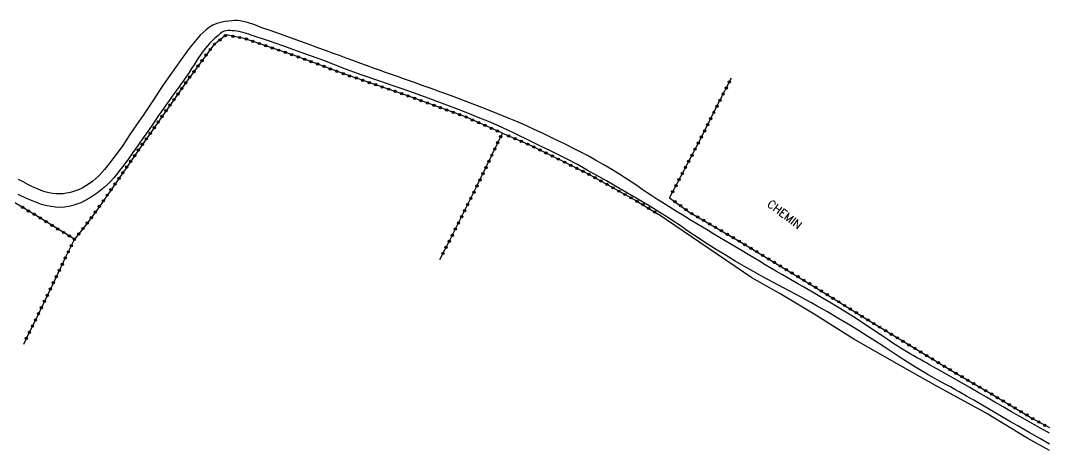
# Model space of a CAD drawing. Header units: millimetres. Extents: x 222014 to 223000, y 61000 to 62001.
# Drawn here: x 222775 to 223000, y 61566.4 to 61660.3 of the extents above; entities that cross this region are included whole.
import ezdxf
from ezdxf.enums import TextEntityAlignment as Align

# ---------------------------------------------------------------- set-up
doc = ezdxf.new("R2010")
doc.units = ezdxf.units.MM
doc.layers.get('0').update_dxf_attribs({"linetype": 'CONTINUOUS'})
for name, color, linetype in [('W0071', 7, 'CONTINUOUS'), ('W0323', 7, 'CONTINUOUS'), ('W0330', 7, 'CONTINUOUS'), ('W0989', 7, 'CONTINUOUS')]:
    doc.layers.add(name, color=color, linetype=linetype)
doc.styles.get("Standard").update_dxf_attribs({"font": 'romans.shx', "width": 0.85})

# ---------------------------------------------------------------- blocks, each defined once
blk = doc.blocks.new('t323o')
at = {"color": 0, "linetype": 'Continuous'}
for radius in [0.25, 0.15]:
    blk.add_circle((0, 0), radius, dxfattribs=at)

msp = doc.modelspace()

# ---------------------------------------------------------------- linework, layer by layer
at = {"layer": 'W0071'}
for points in [[(222910.93, 61623.41), (222909.74, 61624.26), (222908.53, 61625.1), (222907.3, 61625.91), (222906.06, 61626.7), (222904.32, 61627.77), (222902.55, 61628.81), (222900.77, 61629.82), (222898.97, 61630.8), (222896.54, 61632.07), (222894.09, 61633.3), (222891.63, 61634.5), (222889.16, 61635.68), (222887.34, 61636.53), (222885.52, 61637.35), (222883.68, 61638.16), (222881.84, 61638.95), (222879.17, 61640.04), (222876.49, 61641.09), (222873.8, 61642.12), (222871.11, 61643.14), (222869, 61643.93), (222866.88, 61644.7), (222864.77, 61645.46), (222862.65, 61646.22), (222861.34, 61646.69), (222860.03, 61647.15), (222858.73, 61647.61), (222857.42, 61648.07), (222856.11, 61648.52), (222854.8, 61648.98), (222853.49, 61649.45), (222852.18, 61649.91), (222850.69, 61650.46), (222849.19, 61651.01), (222847.7, 61651.56), (222846.21, 61652.11), (222844.72, 61652.67), (222843.22, 61653.22), (222841.73, 61653.77), (222840.23, 61654.31), (222837.52, 61655.3), (222834.81, 61656.27), (222832.09, 61657.24), (222829.36, 61658.18), (222827.8, 61658.75), (222826.24, 61659.35), (222824.64, 61659.88), (222823, 61660.24), (222822.39, 61660.3), (222821.78, 61660.3), (222821.18, 61660.27), (222820.57, 61660.2), (222819.68, 61660.07), (222818.79, 61659.91), (222817.92, 61659.67), (222817.07, 61659.32), (222816.3, 61658.86), (222815.6, 61658.31), (222814.95, 61657.71), (222814.32, 61657.09), (222813.18, 61655.83), (222812.12, 61654.51), (222811.11, 61653.15), (222810.11, 61651.78), (222808.86, 61650.06), (222807.65, 61648.32), (222806.45, 61646.56), (222805.27, 61644.79), (222804.1, 61643.02), (222802.92, 61641.25), (222801.73, 61639.49), (222800.53, 61637.74), (222798.93, 61635.4), (222797.35, 61633.05), (222795.71, 61630.73), (222793.98, 61628.48), (222793.4, 61627.78), (222792.8, 61627.1), (222792.17, 61626.45), (222791.5, 61625.83), (222790.79, 61625.24), (222790.05, 61624.69), (222789.27, 61624.18), (222788.46, 61623.73), (222787.65, 61623.35), (222786.81, 61623.03), (222785.94, 61622.77), (222785.06, 61622.57), (222784.31, 61622.47), (222783.56, 61622.43), (222782.8, 61622.44), (222782.05, 61622.51), (222781.18, 61622.68), (222780.34, 61622.92), (222779.51, 61623.22), (222778.7, 61623.54), (222777.64, 61624), (222776.6, 61624.51), (222775.58, 61625.05), (222774.57, 61625.61)], [(223000, 61567.76), (222998.03, 61568.9), (222995.56, 61570.32), (222993.1, 61571.75), (222991.49, 61572.68), (222989.89, 61573.61), (222988.29, 61574.55), (222986.69, 61575.48), (222985.09, 61576.42), (222983.49, 61577.35), (222981.89, 61578.28), (222980.28, 61579.19), (222979.31, 61579.73), (222978.34, 61580.26), (222977.37, 61580.79), (222976.4, 61581.31), (222975.43, 61581.84), (222974.46, 61582.37), (222973.5, 61582.91), (222972.55, 61583.47), (222970.74, 61584.57), (222968.94, 61585.69), (222967.16, 61586.84), (222965.39, 61588), (222963.62, 61589.16), (222961.85, 61590.32), (222960.06, 61591.46), (222958.27, 61592.58), (222956.01, 61593.95), (222953.75, 61595.3), (222951.48, 61596.64), (222949.19, 61597.94), (222947.97, 61598.62), (222946.75, 61599.29), (222945.53, 61599.95), (222944.3, 61600.6), (222943.06, 61601.25), (222941.84, 61601.9), (222940.61, 61602.56), (222939.39, 61603.23), (222937.35, 61604.34), (222935.32, 61605.46), (222933.29, 61606.6), (222931.28, 61607.76), (222929.31, 61608.95), (222927.34, 61610.16), (222925.39, 61611.39), (222923.45, 61612.64), (222922.51, 61613.26), (222921.58, 61613.89), (222920.65, 61614.52), (222919.73, 61615.16), (222918.8, 61615.8), (222917.87, 61616.43), (222916.93, 61617.05), (222915.98, 61617.66), (222912.81, 61619.62), (222909.6, 61621.53), (222906.37, 61623.4), (222903.14, 61625.26), (222901.04, 61626.47), (222898.93, 61627.66), (222896.81, 61628.84), (222894.67, 61629.98), (222892.66, 61631.01), (222890.62, 61632), (222888.58, 61632.97), (222886.55, 61633.96), (222885.35, 61634.55), (222884.15, 61635.15), (222882.95, 61635.74), (222881.73, 61636.31), (222879.53, 61637.29), (222877.31, 61638.24), (222875.08, 61639.16), (222872.84, 61640.06), (222869.94, 61641.19), (222867.03, 61642.3), (222864.12, 61643.38), (222861.19, 61644.44), (222859.71, 61644.96), (222858.23, 61645.48), (222856.74, 61645.98), (222855.25, 61646.48), (222853.76, 61646.98), (222852.27, 61647.48), (222850.79, 61647.99), (222849.31, 61648.52), (222848.1, 61648.96), (222846.89, 61649.41), (222845.69, 61649.87), (222844.49, 61650.33), (222843.29, 61650.8), (222842.09, 61651.26), (222840.88, 61651.71), (222839.67, 61652.16), (222836.12, 61653.44), (222832.57, 61654.69), (222829, 61655.93), (222825.43, 61657.13), (222824.92, 61657.31), (222824.4, 61657.49), (222823.88, 61657.65), (222823.36, 61657.79), (222822.84, 61657.9), (222822.31, 61657.99), (222821.79, 61658.05), (222821.26, 61658.09), (222820.83, 61658.11), (222820.39, 61658.13), (222819.94, 61658.1), (222819.51, 61657.99), (222819.12, 61657.8), (222818.76, 61657.54), (222818.44, 61657.25), (222818.12, 61656.97), (222817.51, 61656.44), (222816.91, 61655.9), (222816.34, 61655.33), (222815.8, 61654.73), (222815.17, 61653.95), (222814.58, 61653.15), (222814.01, 61652.33), (222813.47, 61651.5), (222812.94, 61650.66), (222812.4, 61649.82), (222811.86, 61648.99), (222811.3, 61648.17), (222810.68, 61647.28), (222810.06, 61646.41), (222809.44, 61645.53), (222808.82, 61644.65), (222808.19, 61643.77), (222807.57, 61642.9), (222806.94, 61642.02), (222806.32, 61641.14), (222805.19, 61639.54), (222804.07, 61637.93), (222802.96, 61636.32), (222801.84, 61634.71), (222800.72, 61633.1), (222799.59, 61631.51), (222798.44, 61629.92), (222797.27, 61628.35), (222796.65, 61627.53), (222796.03, 61626.72), (222795.38, 61625.92), (222794.69, 61625.16), (222794.01, 61624.5), (222793.3, 61623.87), (222792.56, 61623.28), (222791.8, 61622.71), (222790.94, 61622.11), (222790.06, 61621.52), (222789.15, 61620.98), (222788.2, 61620.52), (222787.34, 61620.18), (222786.45, 61619.89), (222785.55, 61619.67), (222784.63, 61619.54), (222783.65, 61619.5), (222782.68, 61619.54), (222781.71, 61619.66), (222780.76, 61619.84), (222779.62, 61620.14), (222778.5, 61620.53), (222777.42, 61620.97), (222776.34, 61621.43), (222774.49, 61622.29)], [(223000, 61570.15), (222997.22, 61571.71), (222995.38, 61572.76), (222993.55, 61573.8), (222991.73, 61574.86), (222989.9, 61575.91), (222988.08, 61576.97), (222986.25, 61578.03), (222984.43, 61579.08), (222982.6, 61580.13), (222980.4, 61581.38), (222978.2, 61582.63), (222976, 61583.88), (222973.8, 61585.12), (222973.09, 61585.52), (222972.38, 61585.92), (222971.66, 61586.31), (222970.94, 61586.7), (222970.23, 61587.1), (222969.52, 61587.5), (222968.81, 61587.91), (222968.11, 61588.34), (222967.39, 61588.79), (222966.67, 61589.25), (222965.96, 61589.72), (222965.25, 61590.2), (222964.55, 61590.68), (222963.84, 61591.16), (222963.14, 61591.64), (222962.43, 61592.11), (222960.78, 61593.19), (222959.14, 61594.27), (222957.49, 61595.34), (222955.83, 61596.4), (222954.06, 61597.49), (222952.29, 61598.56), (222950.5, 61599.62), (222948.71, 61600.67), (222947.83, 61601.19), (222946.94, 61601.7), (222946.05, 61602.2), (222945.16, 61602.7), (222944.27, 61603.21), (222943.38, 61603.71), (222942.5, 61604.22), (222941.61, 61604.73), (222940.35, 61605.47), (222939.1, 61606.22), (222937.84, 61606.97), (222936.59, 61607.72), (222935.34, 61608.47), (222934.09, 61609.22), (222932.84, 61609.98), (222931.58, 61610.72), (222930.34, 61611.46), (222929.1, 61612.2), (222927.86, 61612.94), (222926.61, 61613.67), (222925.37, 61614.41), (222924.13, 61615.15), (222922.89, 61615.89), (222921.66, 61616.64), (222920.05, 61617.63), (222918.45, 61618.62), (222916.85, 61619.62), (222915.26, 61620.63), (222914.18, 61621.32), (222913.09, 61622.01), (222912.01, 61622.71), (222910.93, 61623.41)]]:
    msp.add_lwpolyline(points, dxfattribs=at)
at = {"layer": 'W0323'}
for points in [[(222819.98, 61657.17), (222817.2, 61654.97), (222811.56, 61647.35), (222801.07, 61632.42), (222795.08, 61623.77), (222792.24, 61619.7), (222789.44, 61615.85), (222786.78, 61612.54)], [(222880.38, 61635.68), (222872.5, 61639.2), (222859.69, 61643.89), (222845.91, 61648.59), (222834.71, 61652.74), (222823.93, 61656.42), (222819.98, 61657.17)], [(222916.9, 61621.61), (222918.64, 61624.85), (222923.12, 61633.34), (222927.77, 61642.52), (222930.48, 61647.81)], [(222866.69, 61608.09), (222868.88, 61612.32), (222874.66, 61623.83), (222880.38, 61635.68)], [(222880.38, 61635.68), (222886.82, 61632.91), (222899.01, 61626.88), (222909.55, 61621), (222914.44, 61618.03)], [(222786.78, 61612.54), (222777.89, 61618.04), (222763.4, 61626.68), (222753, 61633.05), (222750.2, 61629.14), (222745.61, 61622.39), (222742.6, 61618.41), (222741.27, 61616.52)], [(222916.9, 61621.61), (222921.18, 61618.51), (222932.7, 61611.81), (222944.18, 61604.86), (222949.97, 61601.35), (222959.59, 61595.33), (222970.64, 61588.64), (222979.14, 61583.5), (222987.02, 61578.9), (222996.52, 61573.25), (223000, 61571.37)], [(222786.78, 61612.54), (222784.92, 61608.75), (222781.91, 61602.43), (222778.84, 61596.07), (222776.11, 61590.47), (222775.65, 61589.52)]]:
    msp.add_lwpolyline(points, dxfattribs=at)
at = {"layer": 'W0330'}
msp.add_lwpolyline([(223000, 61566.4), (222995.3, 61569.01), (222986.19, 61574.57), (222975.12, 61580.59), (222967.21, 61585.03), (222957.2, 61590.74), (222948.57, 61596.2), (222941.26, 61600.56), (222934.94, 61604.09), (222914.44, 61618.03)], dxfattribs=at)

# ---------------------------------------------------------------- block references
at = {"layer": 'W0323'}
for p, rotation in [((222817.42, 61655.15), 218.3796293548191), ((222818.6, 61656.08), 218.3796293548191), ((222819.77, 61657.01), 218.3796293548191), ((222821.45, 61656.89), 169.2463740313806), ((222822.93, 61656.61), 169.2463740313806), ((222824.38, 61656.27), 161.1497448046249), ((222825.8, 61655.78), 161.1497448046249), ((222827.22, 61655.3), 161.1497448046249), ((222815.58, 61652.79), 233.4927290282014), ((222816.48, 61653.99), 233.4927290282014), ((222828.64, 61654.81), 161.1497448046249), ((222830.06, 61654.33), 161.1497448046249), ((222831.48, 61653.84), 161.1497448046249), ((222832.9, 61653.36), 161.1497448046249), ((222834.32, 61652.87), 161.1497448046249), ((222813.8, 61650.37), 233.4927290282014), ((222814.69, 61651.58), 233.4927290282014), ((222835.73, 61652.36), 159.6577167951808), ((222837.14, 61651.84), 159.6577167951808), ((222838.54, 61651.32), 159.6577167951808), ((222839.95, 61650.8), 159.6577167951808), ((222812.91, 61649.17), 233.4927290282014), ((222841.36, 61650.28), 159.6577167951808), ((222842.76, 61649.75), 159.6577167951808), ((222844.17, 61649.23), 159.6577167951808), ((222845.58, 61648.71), 159.6577167951808), ((222846.99, 61648.22), 161.1867188467713), ((222811.14, 61646.75), 234.9048082479815), ((222812.02, 61647.96), 233.4927290282014), ((222848.41, 61647.74), 161.1867188467713), ((222849.83, 61647.25), 161.1867188467713), ((222851.25, 61646.77), 161.1867188467713), ((222852.67, 61646.28), 161.1867188467713), ((222930.02, 61646.91), 62.84261774270946), ((222809.41, 61644.29), 234.9048082479815), ((222810.28, 61645.52), 234.9048082479815), ((222854.09, 61645.8), 161.1867188467713), ((222855.51, 61645.32), 161.1867188467713), ((222856.93, 61644.83), 161.1867188467713), ((222858.35, 61644.35), 161.1867188467713), ((222859.77, 61643.86), 159.8679048262813), ((222928.65, 61644.24), 62.84261774270946), ((222929.34, 61645.57), 62.84261774270946), ((222807.69, 61641.84), 234.9048082479815), ((222808.55, 61643.06), 234.9048082479815), ((222861.18, 61643.35), 159.8679048262813), ((222862.59, 61642.83), 159.8679048262813), ((222864, 61642.31), 159.8679048262813), ((222865.4, 61641.8), 159.8679048262813), ((222927.29, 61641.56), 63.13376168835416), ((222927.97, 61642.9), 62.84261774270946), ((222805.96, 61639.38), 234.9048082479815), ((222806.83, 61640.61), 234.9048082479815), ((222866.81, 61641.28), 159.8679048262813), ((222868.22, 61640.77), 159.8679048262813), ((222869.63, 61640.25), 159.8679048262813), ((222871.04, 61639.73), 159.8679048262813), ((222872.45, 61639.22), 159.8679048262813), ((222926.61, 61640.23), 63.13376168835416), ((222804.24, 61636.93), 234.9048082479815), ((222805.1, 61638.16), 234.9048082479815), ((222873.82, 61638.61), 155.9633347895895), ((222875.19, 61638), 155.9633347895895), ((222876.56, 61637.39), 155.9633347895895), ((222925.25, 61637.55), 63.13376168835416), ((222925.93, 61638.89), 63.13376168835416), ((222803.38, 61635.7), 234.9048082479815), ((222877.93, 61636.78), 155.9633347895895), ((222879.3, 61636.17), 155.9633347895895), ((222880.03, 61634.96), 64.28379961090896), ((222881.75, 61635.09), 336.7145051067868), ((222923.9, 61634.87), 63.13376168835416), ((222924.58, 61636.21), 63.13376168835416), ((222801.65, 61633.25), 234.9048082479815), ((222802.51, 61634.47), 234.9048082479815), ((222879.37, 61633.61), 64.28379961090896), ((222883.13, 61634.5), 336.7145051067868), ((222884.51, 61633.91), 336.7145051067868), ((222885.89, 61633.31), 336.7145051067868), ((222887.25, 61632.7), 333.6647787568191), ((222923.22, 61633.54), 63.13376168835416), ((222799.94, 61630.78), 235.2773070430431), ((222800.79, 61632.02), 235.2773070430431), ((222878.07, 61630.9), 64.28379961090896), ((222878.72, 61632.26), 64.28379961090896), ((222888.6, 61632.03), 333.6647787568191), ((222889.94, 61631.37), 333.6647787568191), ((222891.29, 61630.7), 333.6647787568191), ((222921.82, 61630.88), 62.1663684997784), ((222922.52, 61632.21), 62.1663684997784), ((222798.23, 61628.32), 235.2773070430431), ((222799.08, 61629.55), 235.2773070430431), ((222876.77, 61628.2), 64.28379961090896), ((222877.42, 61629.55), 64.28379961090896), ((222892.63, 61630.03), 333.6647787568191), ((222893.97, 61629.37), 333.6647787568191), ((222895.32, 61628.7), 333.6647787568191), ((222896.66, 61628.04), 333.6647787568191), ((222920.42, 61628.23), 62.1663684997784), ((222921.12, 61629.55), 62.1663684997784), ((222796.52, 61625.85), 235.2773070430431), ((222797.37, 61627.09), 235.2773070430431), ((222876.12, 61626.85), 64.28379961090896), ((222898.01, 61627.37), 333.6647787568191), ((222899.34, 61626.69), 330.8711469505901), ((222900.65, 61625.96), 330.8711469505901), ((222919.72, 61626.9), 62.1663684997784), ((222794.81, 61623.39), 235.0704151203268), ((222795.67, 61624.62), 235.2773070430431), ((222874.82, 61624.15), 64.28379961090896), ((222875.47, 61625.5), 64.28379961090896), ((222901.96, 61625.23), 330.8711469505901), ((222903.27, 61624.5), 330.8711469505901), ((222904.58, 61623.77), 330.8711469505901), ((222918.32, 61624.25), 61.77093508461278), ((222919.02, 61625.58), 62.1663684997784), ((222793.95, 61622.16), 235.0704151203268), ((222873.48, 61621.46), 63.31158679905653), ((222874.15, 61622.8), 63.31158679905653), ((222905.89, 61623.04), 330.8711469505901), ((222907.21, 61622.31), 330.8711469505901), ((222908.52, 61621.58), 330.8711469505901), ((222917.61, 61622.93), 61.77093508461278), ((222775.46, 61619.49), 149.1958056401266), ((222792.23, 61619.7), 234.0301258340295), ((222793.09, 61620.93), 235.0704151203268), ((222872.8, 61620.12), 63.31158679905653), ((222909.82, 61620.84), 328.7255746905898), ((222911.1, 61620.06), 328.7255746905898), ((222912.38, 61619.28), 328.7255746905898), ((222918.11, 61620.73), 324.1247734883193), ((222919.33, 61619.85), 324.1247734883193), ((222920.54, 61618.97), 324.1247734883193), ((222776.74, 61618.73), 149.1958056401266), ((222778.03, 61617.96), 148.255618436105), ((222779.31, 61617.17), 148.255618436105), ((222790.47, 61617.27), 234.0301258340295), ((222791.35, 61618.48), 234.0301258340295), ((222871.45, 61617.44), 63.31158679905653), ((222872.13, 61618.78), 63.31158679905653), ((222913.67, 61618.5), 328.7255746905898), ((222921.8, 61618.15), 329.7937112186448), ((222923.09, 61617.4), 329.7937112186448), ((222924.39, 61616.64), 329.7937112186448), ((222780.58, 61616.38), 148.255618436105), ((222781.86, 61615.59), 148.255618436105), ((222783.13, 61614.8), 148.255618436105), ((222788.66, 61614.88), 231.1504224417018), ((222789.59, 61616.06), 234.0301258340295), ((222870.11, 61614.76), 63.31158679905653), ((222870.78, 61616.1), 63.31158679905653), ((222925.69, 61615.89), 329.7937112186448), ((222926.98, 61615.13), 329.7937112186448), ((222928.28, 61614.38), 329.7937112186448), ((222784.41, 61614.01), 148.255618436105), ((222785.68, 61613.22), 148.255618436105), ((222786.75, 61612.48), 243.9321586847098), ((222787.72, 61613.71), 231.1504224417018), ((222869.43, 61613.42), 63.31158679905653), ((222929.58, 61613.62), 329.7937112186448), ((222930.87, 61612.87), 329.7937112186448), ((222932.17, 61612.11), 329.7937112186448), ((222786.09, 61611.13), 243.9321586847098), ((222868.07, 61610.75), 62.62834861607394), ((222868.76, 61612.08), 62.62834861607394), ((222933.46, 61611.35), 328.8384857015258), ((222934.74, 61610.57), 328.8384857015258), ((222784.77, 61608.43), 244.543690144819), ((222785.43, 61609.78), 243.9321586847098), ((222867.38, 61609.42), 62.62834861607394), ((222936.02, 61609.79), 328.8384857015258), ((222937.31, 61609.02), 328.8384857015258), ((222938.59, 61608.24), 328.8384857015258), ((222783.48, 61605.73), 244.543690144819), ((222784.13, 61607.08), 244.543690144819), ((222939.87, 61607.47), 328.8384857015258), ((222941.16, 61606.69), 328.8384857015258), ((222942.44, 61605.91), 328.8384857015258), ((222782.84, 61604.37), 244.543690144819), ((222943.73, 61605.14), 328.8384857015258), ((222945.01, 61604.36), 328.7737067343772), ((222946.29, 61603.58), 328.7737067343772), ((222781.54, 61601.67), 244.2009283714159), ((222782.19, 61603.02), 244.543690144819), ((222947.57, 61602.8), 328.7737067343772), ((222948.86, 61602.03), 328.7737067343772), ((222950.14, 61601.25), 327.9427106997741), ((222780.24, 61598.96), 244.2009283714159), ((222780.89, 61600.31), 244.2009283714159), ((222951.41, 61600.45), 327.9427106997741), ((222952.68, 61599.65), 327.9427106997741), ((222953.95, 61598.86), 327.9427106997741), ((222779.58, 61597.61), 244.2009283714159), ((222955.22, 61598.06), 327.9427106997741), ((222956.49, 61597.27), 327.9427106997741), ((222957.77, 61596.47), 327.9427106997741), ((222778.28, 61594.91), 244.0319727070687), ((222778.93, 61596.26), 244.2009283714159), ((222959.04, 61595.67), 327.9427106997741), ((222960.31, 61594.89), 328.8057378909288), ((222961.6, 61594.11), 328.8057378909288), ((222776.96, 61592.22), 244.0319727070687), ((222777.62, 61593.57), 244.0319727070687), ((222962.88, 61593.33), 328.8057378909288), ((222964.16, 61592.56), 328.8057378909288), ((222776.3, 61590.87), 244.0319727070687), ((222965.45, 61591.78), 328.8057378909288), ((222966.73, 61591), 328.8057378909288), ((222968.01, 61590.23), 328.8057378909288), ((222969.3, 61589.45), 328.8057378909288), ((222970.58, 61588.67), 328.8057378909288), ((222971.86, 61587.9), 328.8650404633981), ((222973.15, 61587.12), 328.8650404633981), ((222974.43, 61586.35), 328.8650404633981), ((222975.71, 61585.57), 328.8650404633981), ((222977, 61584.79), 328.8650404633981), ((222978.28, 61584.02), 328.8650404633981), ((222979.57, 61583.25), 329.7056216084133), ((222980.87, 61582.49), 329.7056216084133), ((222982.16, 61581.74), 329.7056216084133), ((222983.46, 61580.98), 329.7056216084133), ((222984.75, 61580.22), 329.7056216084133), ((222986.05, 61579.47), 329.7056216084133), ((222987.34, 61578.71), 329.260178931042), ((222988.63, 61577.94), 329.260178931042), ((222989.92, 61577.17), 329.260178931042), ((222991.21, 61576.41), 329.260178931042), ((222992.5, 61575.64), 329.260178931042), ((222993.79, 61574.87), 329.260178931042), ((222995.08, 61574.11), 329.260178931042), ((222996.36, 61573.34), 329.260178931042), ((222997.68, 61572.62), 331.6187664455853), ((222999, 61571.91), 331.6187664455853)]:
    msp.add_blockref('t323o', p, dxfattribs=dict(at, rotation=rotation))

# ---------------------------------------------------------------- texts
at = {"layer": 'W0989'}
msp.add_text('CHEMIN', height=1.75, rotation=322.6742, dxfattribs=at).set_placement((222942.1, 61617.97), align=Align.MIDDLE_CENTER)

doc.saveas('drawing.dxf')
